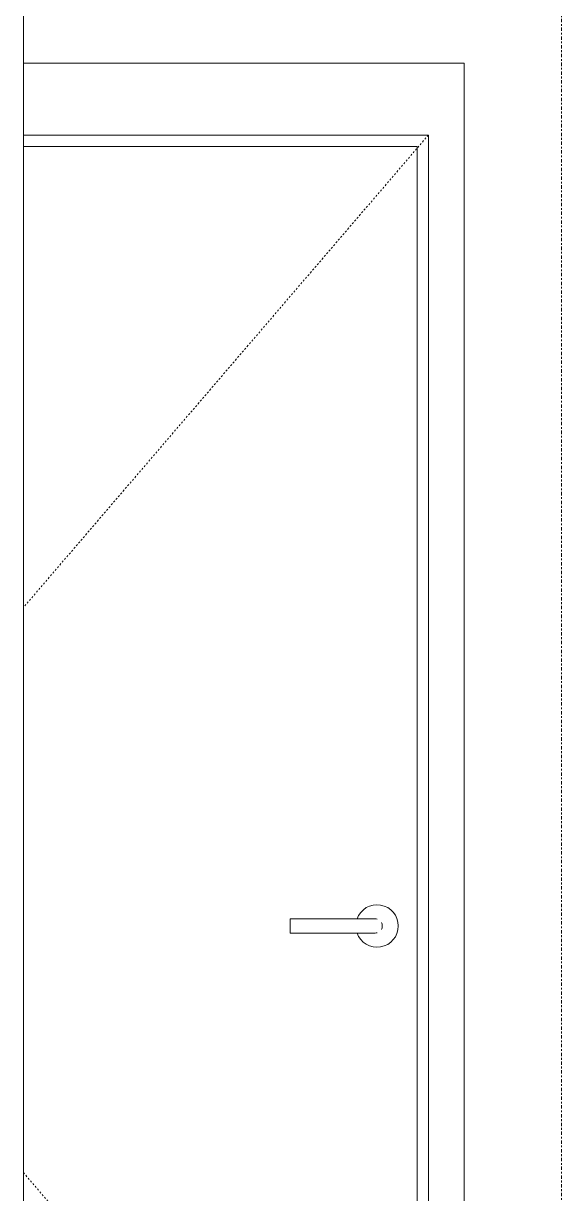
# Model space of a CAD drawing. Header units: inches. Extents: x 9661 to 15313, y -314 to 660.
# Drawn here: x 13639.8 to 13669.8, y 161.1 to 226.2 of the extents above; entities that cross this region are included whole.
import ezdxf

# ---------------------------------------------------------------- set-up
doc = ezdxf.new("R2010")
doc.units = ezdxf.units.IN
doc.header["$MEASUREMENT"] = 0
doc.linetypes.add('Dash 1_16_', pattern=[0.125, 0.0625, -0.0625])
doc.linetypes.add('Dash Dot 3_16_', pattern=[0.3125, 0.1875, -0.0625, 0, -0.0625])
for name, color, linetype, lineweight in [('0-4', 7, 'Continuous', 9), ('0-5', 130, 'Continuous', 5), ('A-ANNO-SYMB-1', 150, 'Dash Dot 3_16_', 9), ('A-DOOR-2', 7, 'Dash 1_16_', 9), ('A-DOOR-3', 7, 'Continuous', 9), ('A-DOOR-FRAM-3', 7, 'Continuous', 9), ('I-WALL-1', 55, 'Continuous', 9)]:
    doc.layers.add(name, color=color, linetype=linetype, lineweight=lineweight)

# ---------------------------------------------------------------- blocks, each defined once
blk = doc.blocks.new('HOLLOW METAL - UNIT DOOR-2191977-BUILDING SECTION - NORTH_SOUTH AT ELEVATOR AND COURTYARD - LOOKING EAST')
at = {"layer": 'A-DOOR-2'}
for p, q in [((-3457.524, 220), (-3480.049, 193.721)), ((-3480.049, 162.279), (-3457.524, 136))]:
    blk.add_line(p, q, dxfattribs=at)
at = {"layer": 'A-DOOR-3'}
for p, q in [((-3461.067, 176.394), (-3465.201, 176.394)), ((-3465.201, 176), (-3465.201, 176.394)), ((-3465.201, 175.606), (-3465.201, 176)), ((-3465.201, 175.606), (-3461.067, 175.606))]:
    blk.add_line(p, q, dxfattribs=at)
at = {"layer": 'A-DOOR-3', "flags": 128}
for points in [[(-3460.477, 176.394), (-3460.477, 176.394), (-3460.479, 176.394), (-3460.481, 176.394), (-3460.484, 176.394), (-3460.489, 176.394), (-3460.494, 176.394), (-3460.5, 176.394), (-3460.507, 176.394), (-3460.515, 176.394), (-3460.523, 176.394), (-3460.533, 176.394), (-3460.544, 176.394), (-3460.555, 176.394), (-3460.567, 176.394), (-3460.58, 176.394), (-3460.594, 176.394), (-3460.608, 176.394), (-3460.623, 176.394), (-3460.639, 176.394), (-3460.656, 176.394), (-3460.673, 176.394), (-3460.691, 176.394), (-3460.71, 176.394), (-3460.729, 176.394), (-3460.748, 176.394), (-3460.768, 176.394), (-3460.789, 176.394), (-3460.81, 176.394), (-3460.832, 176.394), (-3460.853, 176.394), (-3460.876, 176.394), (-3460.898, 176.394), (-3460.921, 176.394), (-3460.944, 176.394), (-3460.967, 176.394), (-3460.99, 176.394), (-3461.014, 176.394), (-3461.037, 176.394), (-3461.061, 176.394), (-3461.067, 176.394)], [(-3461.067, 175.606), (-3461.044, 175.606), (-3461.02, 175.606), (-3460.997, 175.606), (-3460.973, 175.606), (-3460.95, 175.606), (-3460.927, 175.606), (-3460.904, 175.606), (-3460.882, 175.606), (-3460.859, 175.606), (-3460.837, 175.606), (-3460.816, 175.606), (-3460.795, 175.606), (-3460.774, 175.606), (-3460.754, 175.606), (-3460.734, 175.606), (-3460.715, 175.606), (-3460.696, 175.606), (-3460.678, 175.606), (-3460.661, 175.606), (-3460.644, 175.606), (-3460.628, 175.606), (-3460.612, 175.606), (-3460.598, 175.606), (-3460.584, 175.606), (-3460.57, 175.606), (-3460.558, 175.606), (-3460.547, 175.606), (-3460.536, 175.606), (-3460.526, 175.606), (-3460.517, 175.606), (-3460.509, 175.606), (-3460.502, 175.606), (-3460.495, 175.606), (-3460.49, 175.606), (-3460.485, 175.606), (-3460.482, 175.606), (-3460.479, 175.606), (-3460.478, 175.606), (-3460.477, 175.606)]]:
    blk.add_lwpolyline(points, dxfattribs=at)
at = {"layer": 'A-DOOR-3'}
for centre, radius, start, end in [((-3460.378, 176), 1.181, 0, 160.36566), ((-3460.378, 176), 1.181, 199.56325, 0), ((-3460.477, 176), 0.394, 75, 90), ((-3460.477, 176), 0.394, 0, 30), ((-3460.477, 176), 0.394, 330, 0), ((-3460.477, 176), 0.394, 270, 285)]:
    blk.add_arc(centre, radius, start, end, dxfattribs=at)
at = {"layer": 'A-DOOR-FRAM-3'}
for p, q in [((-3455.524, 224), (-3480.049, 224)), ((-3455.524, 136), (-3455.524, 224)), ((-3480.049, 220), (-3457.524, 220)), ((-3457.524, 220), (-3457.524, 136)), ((-3480.049, 219.375), (-3458.149, 219.375)), ((-3458.149, 219.375), (-3458.149, 136))]:
    blk.add_line(p, q, dxfattribs=at)
blk = doc.blocks.new('CTR - 1st Phase - Common Walls_rvt-2-BUILDING SECTION - NORTH_SOUTH AT ELEVATOR AND COURTYARD - LOOKING EAST')
at = {"layer": 'I-WALL-1'}
blk.add_line((-3480.049, 259.5), (-3480.049, 136), dxfattribs=at)
at = {"layer": '0-4'}
blk.add_blockref('HOLLOW METAL - UNIT DOOR-2191977-BUILDING SECTION - NORTH_SOUTH AT ELEVATOR AND COURTYARD - LOOKING EAST', (0, 0), dxfattribs=at)

msp = doc.modelspace()

# ---------------------------------------------------------------- linework, layer by layer
at = {"layer": 'A-ANNO-SYMB-1'}
msp.add_line((13669.78018, -228.06436), (13669.78018, 494.1531), dxfattribs=at)

# ---------------------------------------------------------------- block references
at = {"layer": '0-5'}
msp.add_blockref('CTR - 1st Phase - Common Walls_rvt-2-BUILDING SECTION - NORTH_SOUTH AT ELEVATOR AND COURTYARD - LOOKING EAST', (17119.89164, 0), dxfattribs=at)

doc.saveas('drawing.dxf')
